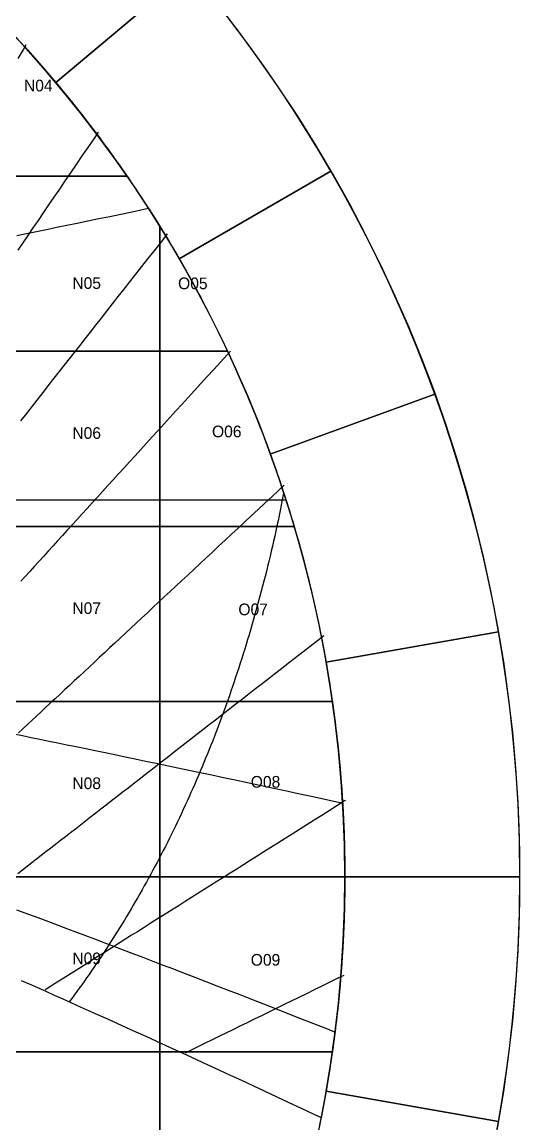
# Model space of a CAD drawing. Header units: millimetres. Extents: x -7250 to 7250, y -7250 to 7250.
# Drawn here: x 4691 to 7250, y -1271 to 4392 of the extents above; entities that cross this region are included whole.
import ezdxf

# ---------------------------------------------------------------- set-up
doc = ezdxf.new("R2010")
doc.units = ezdxf.units.MM
for name, color, linetype in [('ASR2', 4, 'Continuous'), ('CUT', 1, 'Continuous'), ('DECL', 30, 'Continuous'), ('HOUR', 7, 'Continuous'), ('HOUR15', 9, 'Continuous'), ('HOUR30', 8, 'Continuous'), ('ID', 3, 'Continuous')]:
    doc.layers.add(name, color=color, linetype=linetype)

msp = doc.modelspace()

# ---------------------------------------------------------------- linework, layer by layer
at = {"layer": 'ASR2'}
msp.add_lwpolyline([(6035.9, 1972.5), (6034, 1962.8), (6028.7, 1935.9), (6023.3, 1909.2), (6017.9, 1882.5), (6012.4, 1856), (6006.8, 1829.5), (6001.1, 1803.1), (5995.4, 1776.7), (5989.6, 1750.5), (5983.7, 1724.3), (5977.7, 1698.2), (5971.7, 1672.2), (5965.6, 1646.3), (5959.4, 1620.5), (5953.1, 1594.8), (5946.8, 1569.1), (5940.4, 1543.5), (5933.9, 1518), (5927.4, 1492.6), (5920.7, 1467.2), (5914, 1442), (5907.3, 1416.8), (5900.4, 1391.7), (5893.5, 1366.7), (5886.5, 1341.8), (5879.4, 1316.9), (5872.3, 1292.1), (5865.1, 1267.4), (5857.8, 1242.8), (5850.5, 1218.3), (5843.1, 1193.8), (5835.6, 1169.5), (5828, 1145.2), (5820.4, 1121), (5812.7, 1096.8), (5804.9, 1072.8), (5797, 1048.8), (5789.1, 1024.9), (5781.2, 1001.1), (5773.1, 977.4), (5765, 953.7), (5756.8, 930.2), (5748.5, 906.7), (5740.2, 883.3), (5731.8, 859.9), (5723.3, 836.7), (5714.8, 813.5), (5706.2, 790.4), (5697.5, 767.4), (5688.8, 744.5), (5680, 721.6), (5671.1, 698.9), (5662.2, 676.2), (5653.1, 653.6), (5644.1, 631), (5634.9, 608.6), (5625.7, 586.2), (5616.5, 563.9), (5607.1, 541.7), (5597.7, 519.6), (5588.2, 497.5), (5578.7, 475.5), (5569.1, 453.6), (5559.4, 431.8), (5549.7, 410.1), (5539.9, 388.4), (5530, 366.9), (5520.1, 345.4), (5510.1, 324), (5500.1, 302.6), (5490, 281.4), (5479.8, 260.2), (5469.6, 239.1), (5459.2, 218.1), (5448.9, 197.2), (5438.5, 176.3), (5428, 155.6), (5417.4, 134.9), (5406.8, 114.3), (5396.1, 93.7), (5385.4, 73.3), (5374.6, 52.9), (5363.7, 32.6), (5352.8, 12.4), (5341.8, -7.7), (5330.8, -27.7), (5319.7, -47.7), (5308.5, -67.6), (5297.3, -87.4), (5286, -107.1), (5274.7, -126.7), (5263.3, -146.3), (5251.8, -165.7), (5240.3, -185.1), (5228.8, -204.4), (5217.1, -223.7), (5205.4, -242.8), (5193.7, -261.9), (5181.9, -280.8), (5170, -299.7), (5158.1, -318.6), (5146.1, -337.3), (5134.1, -355.9), (5122, -374.5), (5109.9, -393), (5097.7, -411.4), (5085.4, -429.7), (5073.1, -447.9), (5060.8, -466.1), (5048.4, -484.2), (5035.9, -502.1), (5023.4, -520), (5010.8, -537.9), (4998.2, -555.6), (4985.5, -573.2), (4972.7, -590.8), (4960, -608.3), (4947.1, -625.7), (4934.2, -643)], dxfattribs=at)
at = {"layer": 'CUT'}
for points in [[(4081.7, 4864.4), (4166, 4792.4), (4249, 4719), (4330.7, 4644.1), (4411.1, 4567.8), (4490.1, 4490.1), (4567.8, 4411.1), (4644.1, 4330.7), (4719, 4249), (4792.4, 4166), (4864.4, 4081.7), (5553.8, 4660.2), (5471.6, 4756.4), (5387.8, 4851.2), (5302.3, 4944.5), (5215.2, 5036.3), (5126.5, 5126.5), (5036.3, 5215.2), (4944.5, 5302.3), (4851.2, 5387.8), (4756.4, 5471.6), (4660.2, 5553.8), (4081.7, 4864.4)], [(4864.4, 4081.7), (4934.9, 3996.2), (5003.9, 3909.5), (5071.3, 3821.5), (5137.3, 3732.4), (5201.6, 3642.2), (5264.4, 3550.9), (5325.6, 3458.5), (5385.1, 3365), (5443, 3270.5), (5499.3, 3175), (6278.7, 3625), (6214.5, 3734), (6148.3, 3841.9), (6080.4, 3948.6), (6010.5, 4054.1), (5938.9, 4158.4), (5865.4, 4261.4), (5790.1, 4363.2), (5713.1, 4463.5), (5634.3, 4562.6), (5553.8, 4660.2), (4864.4, 4081.7)], [(5499.3, 3175), (5553.8, 3078.5), (5606.7, 2981.1), (5657.9, 2882.8), (5707.3, 2783.7), (5755.1, 2683.6), (5801, 2582.8), (5845.2, 2481.1), (5887.6, 2378.8), (5928.2, 2275.6), (5967, 2171.8), (6812.8, 2479.6), (6768.5, 2598.2), (6722.1, 2715.9), (6673.7, 2832.8), (6623.2, 2948.8), (6570.7, 3064), (6516.3, 3178.2), (6459.8, 3291.4), (6401.4, 3403.7), (6341, 3514.9), (6278.7, 3625), (5499.3, 3175)], [(4500, 2700), (4500, 3600), (5230.9, 3600), (5236.1, 3592.4), (5247.1, 3576.3), (5258.1, 3560.2), (5269, 3544.1), (5279.8, 3527.9), (5290.6, 3511.7), (5301.4, 3495.4), (5312.1, 3479.1), (5322.7, 3462.8), (5333.3, 3446.5), (5343.9, 3430.1), (5354.4, 3413.7), (5364.8, 3397.2), (5375.2, 3380.8), (5385.6, 3364.3), (5395.9, 3347.7), (5400, 3341), (5400, 2700), (4500, 2700)], [(5400, 3341), (5406.1, 3331.1), (5416.3, 3314.5), (5426.4, 3297.9), (5436.5, 3281.2), (5446.6, 3264.6), (5456.6, 3247.8), (5466.5, 3231.1), (5476.4, 3214.3), (5486.2, 3197.5), (5496, 3180.6), (5505.7, 3163.7), (5515.4, 3146.8), (5525.1, 3129.9), (5534.6, 3112.9), (5544.2, 3095.9), (5553.6, 3078.9), (5563, 3061.9), (5572.4, 3044.8), (5581.7, 3027.7), (5591, 3010.5), (5600.2, 2993.4), (5609.4, 2976.2), (5618.5, 2959), (5627.5, 2941.7), (5636.5, 2924.4), (5645.5, 2907.1), (5654.3, 2889.8), (5663.2, 2872.4), (5672, 2855), (5680.7, 2837.6), (5689.4, 2820.2), (5698, 2802.7), (5706.6, 2785.2), (5715.1, 2767.7), (5723.6, 2750.1), (5732, 2732.6), (5740.3, 2715), (5747.4, 2700), (5400, 2700), (5400, 3341)], [(4500, 2700), (5400, 2700), (5400, 1800), (4500, 1800), (4500, 2700)], [(5400, 2700), (5747.4, 2700), (5748.6, 2697.4), (5756.9, 2679.7), (5765.1, 2662), (5773.2, 2644.3), (5781.3, 2626.6), (5789.3, 2608.9), (5797.3, 2591.1), (5805.2, 2573.3), (5813.1, 2555.5), (5820.9, 2537.6), (5828.7, 2519.7), (5836.4, 2501.8), (5844, 2483.9), (5851.6, 2466), (5859.2, 2448), (5866.6, 2430), (5874.1, 2412), (5881.4, 2394), (5888.8, 2375.9), (5896, 2357.9), (5903.2, 2339.8), (5910.4, 2321.6), (5917.5, 2303.5), (5924.5, 2285.3), (5931.5, 2267.1), (5938.4, 2248.9), (5945.3, 2230.7), (5952.1, 2212.5), (5958.9, 2194.2), (5965.6, 2175.9), (5972.2, 2157.6), (5978.8, 2139.3), (5985.3, 2120.9), (5991.8, 2102.5), (5998.2, 2084.1), (6004.6, 2065.7), (6010.9, 2047.3), (6017.2, 2028.8), (6023.4, 2010.4), (6029.5, 1991.9), (6035.6, 1973.4), (6041.6, 1954.8), (6047.6, 1936.3), (6053.5, 1917.7), (6059.3, 1899.2), (6065.1, 1880.6), (6070.9, 1861.9), (6076.6, 1843.3), (6082.2, 1824.7), (6087.8, 1806), (6089.5, 1800), (5400, 1800), (5400, 2700)], [(5967, 2171.8), (6004, 2067.4), (6039.2, 1962.3), (6072.5, 1856.6), (6104, 1750.3), (6133.6, 1643.5), (6161.4, 1536.2), (6187.2, 1428.4), (6211.2, 1320.2), (6233.3, 1211.6), (6253.5, 1102.7), (7139.9, 1258.9), (7116.8, 1383.4), (7091.6, 1507.4), (7064.2, 1630.9), (7034.6, 1753.9), (7003, 1876.4), (6969.1, 1998.4), (6933.2, 2119.7), (6895.2, 2240.4), (6855, 2360.4), (6812.8, 2479.6), (5967, 2171.8)], [(4500, 1800), (5400, 1800), (5400, 900), (4500, 900), (4500, 1800)], [(5400, 1800), (6089.5, 1800), (6093.3, 1787.3), (6098.7, 1768.6), (6104.1, 1749.9), (6109.5, 1731.1), (6114.8, 1712.4), (6120, 1693.6), (6125.1, 1674.8), (6130.3, 1656), (6135.3, 1637.2), (6140.3, 1618.4), (6145.2, 1599.6), (6150.1, 1580.7), (6154.9, 1561.8), (6159.7, 1542.9), (6164.4, 1524), (6169, 1505.1), (6173.6, 1486.2), (6178.2, 1467.2), (6182.6, 1448.3), (6187.1, 1429.3), (6191.4, 1410.3), (6195.7, 1391.3), (6199.9, 1372.3), (6204.1, 1353.3), (6208.3, 1334.2), (6212.3, 1315.2), (6216.3, 1296.1), (6220.3, 1277), (6224.2, 1257.9), (6228, 1238.8), (6231.8, 1219.7), (6235.5, 1200.6), (6239.1, 1181.5), (6242.7, 1162.3), (6246.3, 1143.1), (6249.7, 1124), (6253.2, 1104.8), (6256.5, 1085.6), (6259.8, 1066.4), (6263.1, 1047.2), (6266.2, 1028), (6269.4, 1008.7), (6272.4, 989.5), (6275.4, 970.3), (6278.4, 951), (6281.3, 931.7), (6284.1, 912.5), (6285.9, 900), (5400, 900), (5400, 1800)], [(6253.5, 1102.7), (6271.8, 993.4), (6288.2, 883.7), (6302.7, 773.9), (6315.2, 663.8), (6325.8, 553.4), (6334.5, 443), (6341.3, 332.3), (6346.1, 221.6), (6349, 110.8), (6350, 0), (7250, 0), (7248.9, 126.5), (7245.6, 253), (7240.1, 379.4), (7232.3, 505.7), (7222.4, 631.9), (7210.3, 757.8), (7196, 883.6), (7179.4, 1009), (7160.7, 1134.1), (7139.9, 1258.9), (6253.5, 1102.7)], [(4500, 900), (5400, 900), (5400, 0), (4500, 0), (4500, 900)], [(6302.2, 777.3), (6304.6, 758), (6306.9, 738.6), (6309.1, 719.3), (6311.3, 699.9), (6313.4, 680.5), (6315.5, 661.2), (6317.5, 641.8), (6319.4, 622.4), (6321.3, 603), (6323.1, 583.6), (6324.9, 564.2), (6326.6, 544.8), (6328.2, 525.4), (6329.8, 506), (6331.3, 486.6), (6332.8, 467.1), (6334.2, 447.7), (6335.5, 428.3), (6336.8, 408.8), (6338.1, 389.4), (6339.2, 369.9), (6340.3, 350.5), (6341.4, 331), (6342.4, 311.6), (6343.3, 292.1), (6344.1, 272.7), (6345, 253.2), (6345.7, 233.7), (6346.4, 214.3), (6347, 194.8), (6347.6, 175.3), (6348.1, 155.8), (6348.5, 136.4), (6348.9, 116.9), (6349.3, 97.4), (6349.5, 77.9), (6349.7, 58.4), (6349.9, 39), (6350, 19.5), (6350, 0), (6300, 0), (5400, 0), (5400, 900), (6285.9, 900), (6286.9, 893.2), (6289.6, 873.9), (6292.2, 854.6), (6294.8, 835.3), (6297.4, 816), (6299.8, 796.6), (6300, 795.3), (6302.2, 777.3)], [(4500, 0), (5400, 0), (5400, -900), (4500, -900), (4500, 0)], [(6300, 0), (6350, 0), (6350, -19.5), (6349.9, -39), (6349.7, -58.4), (6349.5, -77.9), (6349.3, -97.4), (6348.9, -116.9), (6348.5, -136.4), (6348.1, -155.8), (6347.6, -175.3), (6347, -194.8), (6346.4, -214.3), (6345.7, -233.7), (6345, -253.2), (6344.1, -272.7), (6343.3, -292.1), (6342.4, -311.6), (6341.4, -331), (6340.3, -350.5), (6339.2, -369.9), (6338.1, -389.4), (6336.8, -408.8), (6335.5, -428.3), (6334.2, -447.7), (6332.8, -467.1), (6331.3, -486.6), (6329.8, -506), (6328.2, -525.4), (6326.6, -544.8), (6324.9, -564.2), (6323.1, -583.6), (6321.3, -603), (6319.4, -622.4), (6317.5, -641.8), (6315.5, -661.2), (6313.4, -680.5), (6311.3, -699.9), (6309.1, -719.3), (6306.9, -738.6), (6304.6, -758), (6302.2, -777.3), (6300, -795.3), (6299.8, -796.6), (6297.4, -816), (6294.8, -835.3), (6292.2, -854.6), (6289.6, -873.9), (6286.9, -893.2), (6285.9, -900), (5400, -900), (5400, 0), (6300, 0)], [(6350, 0), (6349, -110.8), (6346.1, -221.6), (6341.3, -332.3), (6334.5, -443), (6325.8, -553.4), (6315.2, -663.8), (6302.7, -773.9), (6288.2, -883.7), (6271.8, -993.4), (6253.5, -1102.7), (7139.9, -1258.9), (7160.7, -1134.1), (7179.4, -1009), (7196, -883.6), (7210.3, -757.8), (7222.4, -631.9), (7232.3, -505.7), (7240.1, -379.4), (7245.6, -253), (7248.9, -126.5), (7250, 0), (6350, 0)], [(4500, -900), (5400, -900), (5400, -1800), (4500, -1800), (4500, -900)], [(6253.5, -1102.7), (6233.3, -1211.6), (6211.2, -1320.2), (6187.2, -1428.4), (6161.4, -1536.2), (6133.6, -1643.5), (6104, -1750.3), (6072.5, -1856.6), (6039.2, -1962.3), (6004, -2067.4), (5967, -2171.8), (6812.8, -2479.6), (6855, -2360.4), (6895.2, -2240.4), (6933.2, -2119.7), (6969.1, -1998.4), (7003, -1876.4), (7034.6, -1753.9), (7064.2, -1630.9), (7091.6, -1507.4), (7116.8, -1383.4), (7139.9, -1258.9), (6253.5, -1102.7)]]:
    msp.add_lwpolyline(points, close=True, dxfattribs=at)
for points in [[(4678.8, 4293.2), (4691.9, 4278.8), (4705, 4264.4), (4718.1, 4249.9), (4731.1, 4235.4), (4744.1, 4220.9), (4757, 4206.3), (4769.9, 4191.7), (4782.7, 4177.1), (4795.5, 4162.4), (4808.3, 4147.6), (4821, 4132.9), (4833.6, 4118.1), (4846.2, 4103.2), (4858.8, 4088.3), (4871.3, 4073.4), (4883.8, 4058.4), (4896.2, 4043.4), (4908.6, 4028.4), (4921, 4013.3), (4933.2, 3998.2), (4945.5, 3983), (4957.7, 3967.9), (4969.8, 3952.6), (4981.9, 3937.4), (4994, 3922.1), (5006, 3906.7), (5018, 3891.3), (5029.9, 3875.9), (5041.7, 3860.5), (5053.6, 3845), (5065.3, 3829.5), (5077.1, 3813.9), (5088.7, 3798.3), (5100.4, 3782.7), (5111.9, 3767), (5123.5, 3751.3), (5135, 3735.6), (5146.4, 3719.8), (5157.8, 3704), (5169.1, 3688.2), (5180.4, 3672.3), (5191.7, 3656.4), (5202.9, 3640.4), (5214, 3624.5), (5225.1, 3608.4), (5230.9, 3600), (4500, 3600)], [(5400, -1800), (5400, -900), (5400, -900), (6285.9, -900), (6284.1, -912.5), (6281.3, -931.7), (6278.4, -951), (6275.4, -970.3), (6272.4, -989.5), (6269.4, -1008.7), (6266.2, -1028), (6263.1, -1047.2), (6259.8, -1066.4), (6256.5, -1085.6), (6253.2, -1104.8), (6249.7, -1124), (6246.3, -1143.1), (6242.7, -1162.3), (6239.1, -1181.5), (6235.5, -1200.6), (6231.8, -1219.7), (6228, -1238.8), (6224.2, -1257.9), (6220.3, -1277)]]:
    msp.add_lwpolyline(points, dxfattribs=at)
for radius in [7250, 6350]:
    msp.add_circle((0, 0), radius, dxfattribs=at)
at = {"layer": 'DECL'}
for points in [[(4665.2, 3295.7), (4714.9, 3305.8), (4765.4, 3316.1), (4816.7, 3326.5), (4868.7, 3337.2), (4921.6, 3348), (4975.4, 3359.1), (5030, 3370.3), (5085.5, 3381.8), (5141.9, 3393.5), (5199.3, 3405.4), (5257.7, 3417.5), (5317, 3429.9), (5340.8, 3434.9)], [(4653.8, 1935.9), (4700.3, 1935.9), (4747.5, 1935.9), (4795.4, 1935.9), (4844.1, 1935.9), (4893.4, 1935.9), (4943.6, 1935.9), (4994.5, 1935.9), (5046.3, 1935.9), (5098.9, 1935.9), (5152.3, 1935.9), (5206.6, 1935.9), (5261.8, 1935.9), (5317.9, 1935.9), (5375, 1935.9), (5433.1, 1935.9), (5492.1, 1935.9), (5552.2, 1935.9), (5613.3, 1935.9), (5675.5, 1935.9), (5738.9, 1935.9), (5803.4, 1935.9), (5869.1, 1935.9), (5936, 1935.9), (6004.2, 1935.9), (6047.7, 1935.9)], [(4649.5, 733.6), (4693.3, 724.8), (4737.8, 715.7), (4782.9, 706.6), (4828.6, 697.2), (4875, 687.7), (4922.2, 678.1), (4970, 668.2), (5018.6, 658.2), (5067.9, 648), (5118, 637.7), (5168.9, 627.1), (5220.5, 616.4), (5273.1, 605.4), (5326.5, 594.3), (5380.7, 582.9), (5435.9, 571.4), (5492, 559.6), (5549, 547.6), (5607, 535.3), (5666, 522.9), (5726.1, 510.1), (5787.2, 497.2), (5849.4, 483.9), (5912.8, 470.4), (5977.3, 456.6), (6043, 442.6), (6109.9, 428.2), (6178.1, 413.6), (6247.6, 398.6), (6318.4, 383.4), (6338.7, 379)], [(4663.5, -169.7), (4705.5, -185.3), (4748.2, -201.2), (4791.4, -217.3), (4835.3, -233.7), (4879.8, -250.3), (4925, -267.3), (4970.8, -284.5), (5017.3, -302.1), (5064.5, -319.9), (5112.4, -338), (5161.1, -356.5), (5210.5, -375.3), (5260.7, -394.4), (5311.7, -413.9), (5363.5, -433.8), (5416.2, -454), (5469.7, -474.5), (5524.1, -495.5), (5579.4, -516.8), (5635.6, -538.6), (5692.8, -560.8), (5751, -583.4), (5810.2, -606.4), (5870.5, -629.9), (5931.8, -653.9), (5994.2, -678.3), (6057.7, -703.2), (6122.5, -728.7), (6188.4, -754.6), (6255.5, -781.1), (6299.6, -798.5)], [(4686.7, -533), (4728.3, -551.4), (4770.4, -570.1), (4813.2, -589), (4856.5, -608.3), (4900.5, -627.9), (4945.1, -647.9), (4990.4, -668.1), (5036.3, -688.8), (5082.9, -709.7), (5130.3, -731.1), (5178.3, -752.8), (5227.1, -774.9), (5276.7, -797.4), (5327, -820.3), (5378.2, -843.6), (5430.1, -867.4), (5482.9, -891.6), (5536.6, -916.2), (5591.2, -941.3), (5646.6, -966.8), (5703, -992.9), (5760.4, -1019.4), (5818.8, -1046.4), (5878.1, -1074), (5938.6, -1102.1), (6000.1, -1130.8), (6062.7, -1160.1), (6126.5, -1189.9), (6191.4, -1220.3), (6228.2, -1237.6)]]:
    msp.add_lwpolyline(points, dxfattribs=at)
at = {"layer": 'HOUR'}
for points in [[(5762.2, 2700.5), (5744.7, 2681.2), (5710.4, 2643.6), (5676.6, 2606.5), (5643.2, 2569.9), (5610.2, 2533.7), (5577.7, 2498), (5545.5, 2462.7), (5513.7, 2427.8), (5482.3, 2393.4), (5451.3, 2359.3), (5420.7, 2325.7), (5390.4, 2292.5), (5360.4, 2259.6), (5330.8, 2227.1), (5301.6, 2195), (5272.6, 2163.2), (5244, 2131.9), (5215.7, 2100.8), (5187.7, 2070.1), (5160, 2039.7), (5132.7, 2009.7), (5105.6, 1979.9), (5078.8, 1950.5), (5052.2, 1921.4), (5026, 1892.6), (5000, 1864.1), (4974.3, 1835.9), (4948.9, 1808), (4923.7, 1780.3), (4898.7, 1753), (4874, 1725.9), (4849.6, 1699), (4825.4, 1672.5), (4801.4, 1646.1), (4777.6, 1620.1), (4754.1, 1594.2), (4730.8, 1568.7), (4707.7, 1543.3), (4684.8, 1518.2)], [(6344.7, -507.5), (6314.3, -522.3), (6273.3, -542.4), (6232.7, -562.3), (6192.4, -582), (6152.6, -601.5), (6113.2, -620.8), (6074.1, -639.9), (6035.4, -658.9), (5997.1, -677.6), (5959.2, -696.2), (5921.6, -714.6), (5884.4, -732.8), (5847.5, -750.9), (5811, -768.7), (5774.7, -786.5), (5738.8, -804), (5703.3, -821.5), (5668, -838.7), (5633.1, -855.8), (5598.4, -872.8), (5564.1, -889.6), (5530, -906.3)]]:
    msp.add_lwpolyline(points, dxfattribs=at)
at = {"layer": 'HOUR15'}
for points in [[(4710.7, 4274.6), (4698.1, 4253.4), (4669.4, 4205.2)], [(5437.8, 3303.8), (5433.2, 3297.9), (5400.6, 3256.4), (5368.5, 3215.4), (5336.7, 3175), (5305.5, 3135.1), (5274.6, 3095.8), (5244.1, 3057), (5214, 3018.6), (5184.3, 2980.8), (5155, 2943.4), (5126, 2906.5), (5097.4, 2870.1), (5069.2, 2834.1), (5041.3, 2798.5), (5013.7, 2763.4), (4986.5, 2728.7), (4959.5, 2694.4), (4932.9, 2660.5), (4906.7, 2627), (4880.7, 2593.9), (4855, 2561.1), (4829.6, 2528.8), (4804.5, 2496.8), (4779.6, 2465.1), (4755.1, 2433.8), (4730.8, 2402.9), (4706.7, 2372.2), (4683, 2341.9)], [(6038, 2011.6), (6010.6, 1986.1), (5974.6, 1952.6), (5939.1, 1919.4), (5904, 1886.7), (5869.3, 1854.4), (5835.1, 1822.4), (5801.2, 1790.8), (5767.7, 1759.5), (5734.6, 1728.6), (5701.8, 1698.1), (5669.4, 1667.9), (5637.4, 1638), (5605.7, 1608.5), (5574.4, 1579.3), (5543.4, 1550.3), (5512.7, 1521.7), (5482.4, 1493.4), (5452.4, 1465.4), (5422.6, 1437.7), (5393.2, 1410.3), (5364.1, 1383.1), (5335.3, 1356.2), (5306.7, 1329.6), (5278.5, 1303.3), (5250.5, 1277.2), (5222.8, 1251.3), (5195.4, 1225.7), (5168.2, 1200.4), (5141.3, 1175.3), (5114.6, 1150.4), (5088.2, 1125.8), (5062, 1101.4), (5036.1, 1077.2), (5010.4, 1053.2), (4984.9, 1029.4), (4959.7, 1005.9), (4934.7, 982.6), (4909.9, 959.4), (4885.3, 936.5), (4860.9, 913.8), (4836.8, 891.2), (4812.8, 868.9), (4789, 846.7), (4765.5, 824.8), (4742.1, 803), (4718.9, 781.4), (4695.9, 759.9), (4673.1, 738.6)], [(6352.9, 391.4), (6348.9, 388.9), (6309.2, 363.8), (6270, 339.1), (6231.1, 314.6), (6192.7, 290.3), (6154.6, 266.3), (6117, 242.6), (6079.7, 219.1), (6042.8, 195.8), (6006.3, 172.8), (5970.1, 150), (5934.3, 127.4), (5898.9, 105), (5863.8, 82.9), (5829, 60.9), (5794.6, 39.2), (5760.5, 17.7), (5726.7, -3.6), (5693.2, -24.7), (5660, -45.6), (5627.2, -66.4), (5594.6, -86.9), (5562.3, -107.3), (5530.3, -127.4), (5498.6, -147.4), (5467.2, -167.3), (5436, -186.9), (5405.1, -206.4), (5374.5, -225.7), (5344.1, -244.9), (5314, -263.9), (5284.1, -282.7), (5254.5, -301.4), (5225.1, -319.9), (5196, -338.3), (5167.1, -356.6), (5138.4, -374.6), (5109.9, -392.6), (5081.7, -410.4), (5053.7, -428.1), (5025.9, -445.6), (4998.3, -463), (4970.9, -480.3), (4943.7, -497.4), (4916.7, -514.4), (4889.9, -531.3), (4863.4, -548.1), (4837, -564.8), (4810.8, -581.3)]]:
    msp.add_lwpolyline(points, dxfattribs=at)
at = {"layer": 'HOUR30'}
for points in [[(5082.9, 3826.1), (5060, 3792.6), (5029.5, 3747.9), (4999.5, 3703.9), (4969.9, 3660.5), (4940.7, 3617.7), (4911.9, 3575.5), (4883.5, 3533.8), (4855.5, 3492.7), (4827.9, 3452.2), (4800.6, 3412.2), (4773.7, 3372.8), (4747.2, 3333.8), (4720.9, 3295.3), (4695, 3257.4), (4669.5, 3219.9)], [(6243, 1238.5), (6208.9, 1212), (6171.3, 1182.7), (6134, 1153.7), (6097.2, 1125.1), (6060.8, 1096.8), (6024.8, 1068.8), (5989.2, 1041.1), (5954, 1013.7), (5919.1, 986.6), (5884.6, 959.7), (5850.5, 933.2), (5816.7, 906.9), (5783.3, 880.9), (5750.2, 855.2), (5717.5, 829.7), (5685.1, 804.5), (5653, 779.5), (5621.2, 754.8), (5589.7, 730.3), (5558.5, 706.1), (5527.7, 682), (5497.1, 658.3), (5466.8, 634.7), (5436.8, 611.4), (5407, 588.2), (5377.6, 565.3), (5348.4, 542.6), (5319.5, 520.1), (5290.8, 497.8), (5262.4, 475.7), (5234.2, 453.8), (5206.3, 432.1), (5178.6, 410.5), (5151.2, 389.2), (5124, 368), (5097, 347), (5070.2, 326.2), (5043.7, 305.6), (5017.4, 285.1), (4991.3, 264.8), (4965.4, 244.7), (4939.7, 224.7), (4914.2, 204.9), (4888.9, 185.2), (4863.8, 165.7), (4838.9, 146.3), (4814.2, 127.1), (4789.7, 108), (4765.4, 89.1), (4741.2, 70.3), (4717.2, 51.6), (4693.4, 33.1), (4669.8, 14.8)]]:
    msp.add_lwpolyline(points, dxfattribs=at)

# ---------------------------------------------------------------- texts
at = {"layer": 'ID'}
for s, p in [('N04', (4701.2, 4035.9)), ('N05', (4950, 3020.5)), ('O05', (5493.2, 3019.1)), ('N06', (4950, 2250)), ('O06', (5667.5, 2258)), ('N07', (4950, 1350)), ('O07', (5803.1, 1343.7)), ('N08', (4950, 450)), ('O08', (5866.7, 457.4)), ('N09', (4950, -450)), ('O09', (5866.7, -457.4))]:
    msp.add_text(s, height=60, dxfattribs=at).set_placement(p)

doc.saveas('drawing.dxf')
